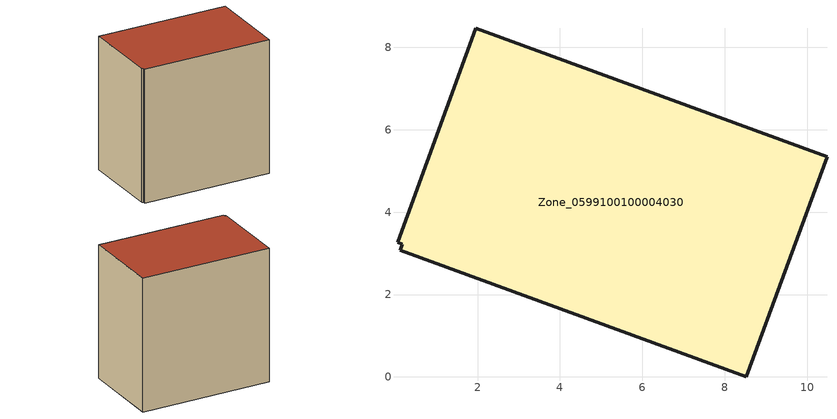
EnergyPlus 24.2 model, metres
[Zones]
Zone_0599100100004030
 floor ground (C_G): 1.96,8.47 10.48,5.35 8.52,0 0.12,3.08 0.17,3.23 0.06,3.27 z0
 wall outside (C_F): 8.52,0 10.48,5.35 1.96,8.47 0.06,3.27 0.17,3.23 0.12,3.08 8.52,0 z0:9.24
 roof outside (C_R): 10.48,5.35 1.96,8.47 0.06,3.27 0.17,3.23 0.12,3.08 8.52,0 z9.24
[BUILDING]
Pand.0599100100004030: North Axis=0; Terrain=City; Loads Convergence Tolerance Value=0.04; Temperature Convergence Tolerance Value=0.4; Solar Distribution=FullExterior; Maximum Number of Warmup Days=25; Minimum Number of Warmup Days=1
[Site:Location]
Rotterdam.The.Hague.AP_ZH_NLD Design_Conditions: Latitude=51.96; Longitude=4.45; Time Zone=1; Elevation=-4.5
[SITE:GROUNDTEMPERATURE:BUILDINGSURFACE]
18, 18, 18, 18, 18, 18, 18, 18, 18, 18, 18, 18
[MATERIAL] Thermal Absorptance=0.9; Solar Absorptance=0.7; Visible Absorptance=0.7
Name | Roughness | Thickness | Conductivity | Density | Specific Heat
G.TI.2006-2014 | MediumSmooth | 0.15 | 0.06 | 540 | 1210
F.TI.2006-2014 | Rough | 0.3 | 0.12 | 1920 | 840
R.TI.2006-2014 | MediumRough | 0.2 | 0.08 | 1500 | 1000
[CONSTRUCTION]
C_G: G.TI.2006-2014
C_F: F.TI.2006-2014
C_R: R.TI.2006-2014
[ZONE]
Zone_0599100100004030: Type=1; Multiplier=1; Ceiling Height=Autocalculate; Volume=Autocalculate; Floor Area=autocalculate; Part of Total Floor Area=Yes
[ZONEINFILTRATION:DESIGNFLOWRATE]
Infil_Zone_0599100100004030: Zone or ZoneList or Space or SpaceList=Zone_0599100100004030; Schedule=AlwaysOn; Design Flow Rate Calculation Method=Flow/Area; Flow Rate per Floor Area=0.0015; Constant Term Coefficient=1; Temperature Term Coefficient=0; Velocity Term Coefficient=0; Velocity Squared Term Coefficient=0
[HVACTEMPLATE:ZONE:IDEALLOADSAIRSYSTEM]
Zone_0599100100004030: Maximum Heating Supply Air Temperature=50; Minimum Cooling Supply Air Temperature=13; Maximum Heating Supply Air Humidity Ratio=0.0156; Minimum Cooling Supply Air Humidity Ratio=0.0077; Heating Limit=NoLimit; Cooling Limit=NoLimit; Dehumidification Control Type=ConstantSensibleHeatRatio; Cooling Sensible Heat Ratio=0.7; Dehumidification Setpoint=60; Humidification Control Type=None; Humidification Setpoint=30; Outdoor Air Method=None; Outdoor Air Flow Rate per Person=0.00944; Outdoor Air Flow Rate per Zone Floor Area=0; Outdoor Air Flow Rate per Zone=0; Demand Controlled Ventilation Type=None; Outdoor Air Economizer Type=NoEconomizer; Heat Recovery Type=None; Sensible Heat Recovery Effectiveness=0.7; Latent Heat Recovery Effectiveness=0.65
[ZONECONTROL:THERMOSTAT]
ThermostatControl_Zone_0599100100004030: Zone or ZoneList=Zone_0599100100004030; Control Type Schedule=DualSetpointControlType; Control 1=Thermostat_Zone_0599100100004030; Temperature Difference Between Cutout And Setpoint=0
[THERMOSTATSETPOINT:DUALSETPOINT]
Thermostat_Zone_0599100100004030: Heating Setpoint Temperature Schedule=HeatingSetpoint_Zone_0599100100004030; Cooling Setpoint Temperature Schedule=CoolingSetpoint_Zone_0599100100004030
[SCHEDULE:COMPACT]
HeatingSetpoint_Zone_0599100100004030: Through: 12/31, For: AllDays, Until: 24:00, 21
CoolingSetpoint_Zone_0599100100004030: Through: 12/31, For: AllDays, Until: 24:00, 24
DualSetpointControlType: Through: 12/31, For: AllDays, Until: 24:00, 4
AlwaysOn: Through: 12/31, For: AllDays, Until: 24:00, 1
